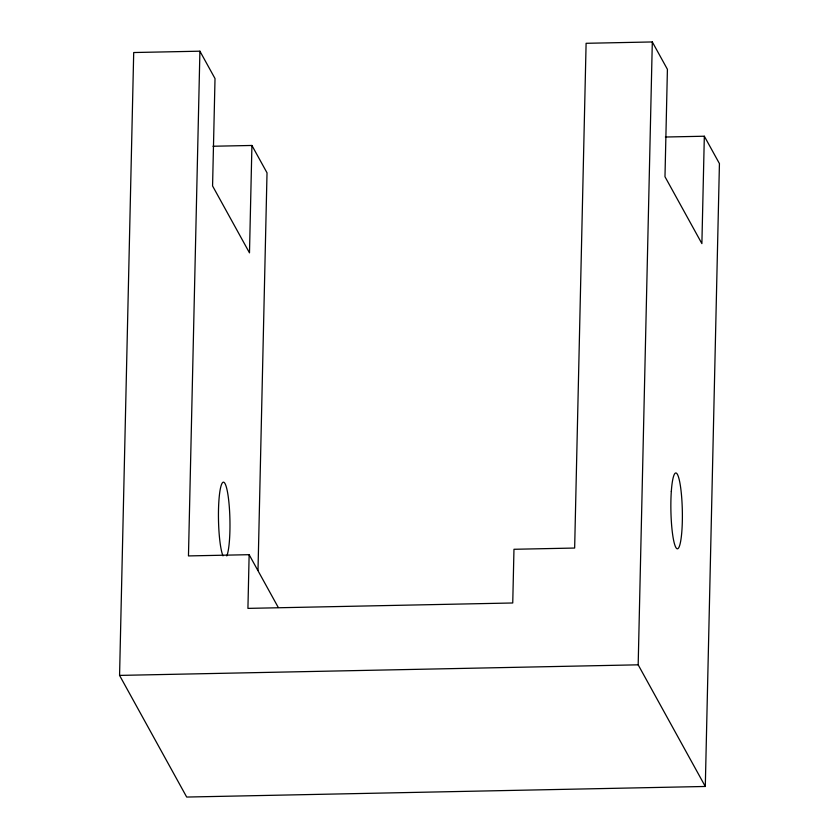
<?xml version="1.0" encoding="UTF-8"?>
<svg xmlns="http://www.w3.org/2000/svg" width="839" height="839" viewBox="0 0 839 839"><rect width="100%" height="100%" fill="white"/><g stroke="black" fill="none" stroke-linecap="round" stroke-linejoin="round"><path stroke-width="1.26" d="M665.379 137.019L704.33 136.222L719.432 163.595L705.295 786.468L186.688 797.05L119.568 675.405L133.705 52.532L199.913 51.189L215.015 78.551L212.571 185.943L249.487 252.854L251.92 145.462L212.98 146.248M199.913 51.189L188.46 555.921L249.141 554.684L278.275 607.478M249.141 554.684L247.925 608.38L512.744 602.979L513.971 549.283L574.652 548.045L586.104 43.303L652.312 41.95L667.414 69.322L664.981 176.714L701.886 243.614L704.33 136.222M258.003 570.342L267.022 172.824L251.92 145.462M705.295 786.468L638.175 664.824L652.312 41.95M119.568 675.405L638.175 664.824M223.006 555.858A37.954 5.716 88.8 0 1 219.168 497.443A37.954 5.716 88.8 0 1 228.365 497.642A37.954 5.716 88.8 0 1 226.803 555.932M671.315 491.423A37.954 5.716 88.8 0 0 677.283 548.8A37.954 5.716 88.8 0 0 681.226 492.357A37.954 5.716 88.8 0 0 671.315 491.423"/></g></svg>
